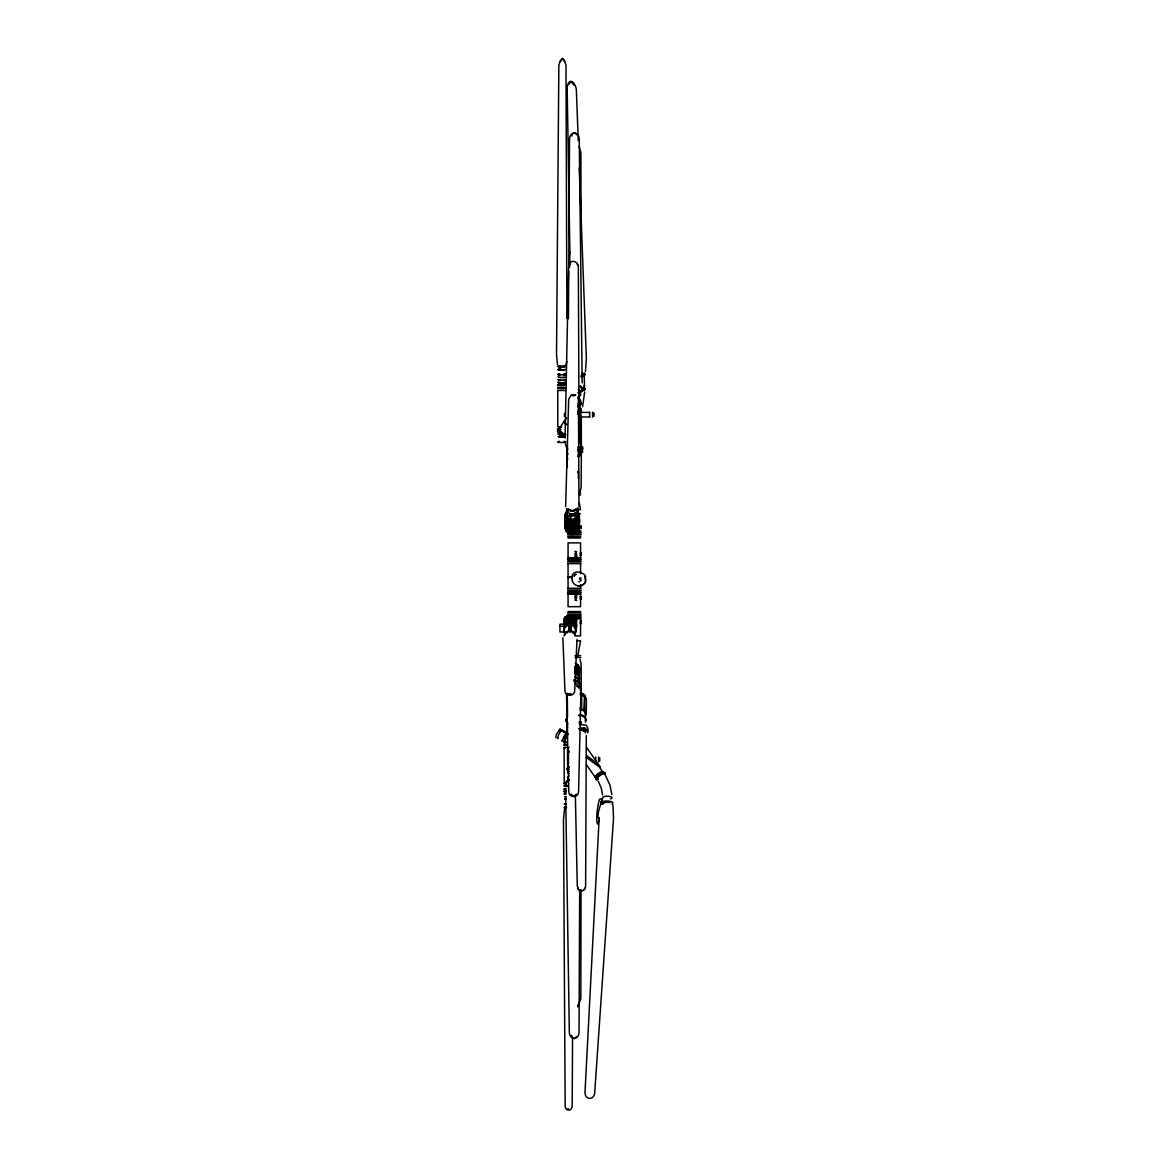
<?xml version="1.0" encoding="UTF-8"?>
<svg xmlns="http://www.w3.org/2000/svg" width="1169" height="1169" viewBox="0 0 1169 1169"><rect width="100%" height="100%" fill="white"/><g stroke="black" fill="none" stroke-linecap="round" stroke-linejoin="round"><path stroke-width="1.5" d="M564.203 783.858L564.101 747.576L565.299 747.429M585.771 580.686L584.602 574.666L579.941 571.962M570.238 631.362L570.618 626.511L570.604 631.479L569.128 631.479L569.142 626.511L569.508 631.377L570.238 630.486L569.508 631.377M578.772 448.326L578.772 447.347L582.527 447.055L577.866 447.04M581.022 889.609L580.847 998.691L577.764 1006.874M581.329 693.246L581.081 663.86L580.029 659.243M582.527 448.341L577.866 449.919M579.678 889.711L579.035 1031.233C579.386 1040.848 568.952 1040.834 569.303 1031.233L565.738 797.17M568.426 318.816L568.718 271.442M568.748 267.789L569.522 140.251C569.098 130.577 579.678 130.577 579.254 140.251L582.177 382.921M571.568 1035.398L572.547 1037.736L572.196 1104.763C572.854 1111.997 564.452 1111.982 565.153 1104.763L563.487 819.717L564.452 809.635M567.184 467.074L567.447 445.257M569.698 267.073L569.887 252.533M565.036 438.054L568.602 267.365L569.683 264.136M580.876 694.781L578.567 791.734C578.597 798.164 568.792 798.164 568.821 791.734L566.512 694.781M584.675 391.98L582.571 406.754M576.989 639.575L574.68 690.631C574.87 696.797 564.744 696.797 564.934 690.631L562.873 637.733M579.123 443.592L578.334 267.365C578.67 261.827 570.881 258.378 569.245 264.983M599.186 817.628L585.084 1090.721C583.682 1100.57 595.182 1101.096 594.802 1091.203L613.535 818.329L612.921 805.076M581.008 528.432L581.008 526.079M581.008 555.29L581.008 552.937M581.008 598.996L581.008 596.643M581.008 623.486L581.008 621.134M563.706 625.108L563.882 619.555L567.111 616.355L571.363 615.186L571.276 621.367L569.946 620.549L568.441 621.367L568.178 615.186L566.848 615.727L567.111 621.908L565.986 622.77L565.387 616.764L565.986 622.77M571.363 615.186L575.163 619.643L575.952 619.322L574.622 618.343L574.622 623.881L575.411 623.559L575.411 618.021M576.01 622.551L576.2 621.148L575.353 621.031M563.882 625.094C572.123 607.705 578.874 639.984 576.2 621.148M578.976 506.44L578.436 399.17M578.523 518.072L578.45 528.271L578.523 518.072L579.429 516.347L577.866 513.293L578.509 512.826L576.828 511.993M567.623 529.352L566.936 529.849L567.623 520.892L567.623 529.352C575.513 535.899 582.367 523.58 578.743 516.435M579.429 670.728L578.918 669.384M579.605 669.472L579.356 680.095L578.933 666.681L578.217 674.688M584.792 696.914L580.35 694.006M580.233 708.224A5.26 4.267 0 0 1 581.592 708.37L580.35 707.45M586.268 713.689L586.239 711.278L584.632 709.042L584.632 695.599L583.945 709.466L585.318 713.587L586.268 713.689L586.443 699.135L584.632 695.599M567.549 732.831L559.907 729.208L565.913 732.7M565.942 737.712L566.658 736.134M565.986 738.428L567.608 734.41L566.907 736.938M567.199 511.584L566.41 514.068L567.199 515.807L572.226 514.126A5.816 5.611 0 0 0 578.041 508.5L577.851 507.594M567.17 87.427L569.902 253.629M577.807 655.634L580.569 640.817L576.653 640.817M585.45 371.421L586.356 358.372L579.269 167.839M566.746 735.213L566.746 725.759L567.608 724.955M571.773 136.072L572.138 134.756M580.072 491.974L581.125 487.356L581.358 452.52M566.059 364.86L566.833 361.513M578.582 1003.835L577.851 1006.041M560.506 61.606L562.406 58.845L563.794 60.014M602.356 798.602L601.1 803.351A48.587 45.854 0 0 0 599.215 808.992L598.864 810.424A48.587 45.854 0 0 0 597.958 816.283L599.156 820.229L597.447 824.087L596.76 820.872A81.742 77.139 0 0 1 599.492 799.304L602.356 798.602L600.705 802.928M567.053 87.85C568.718 76.219 575.557 82.312 576.361 89.808L578.246 140.616M568.982 84.226L571.203 81.698L573.95 85.132M585.377 582.118L585.523 576.259M559.133 731.37L559.366 730.567M564.656 739.173L565.781 737.069M565.255 739.466L566.307 736.645M566.41 736.295L565.708 738.209M567.549 734.439L567.316 735.257L567.52 723.874L565.942 720.645L566.848 717.737L565.942 720.645L567.9 723.085M581.285 623.325L581.212 621.163L581.139 623.486L580.16 623.486M578.012 472.671L577.866 471.399M584.193 374.884L584.588 389.102L581.11 390.943M578.202 888.703C580.072 893.686 585.888 890.062 585.625 885.927L586.297 735.462M564.262 635.848L565.387 633.803M565.314 738.019L564.072 742.213L564.978 741.482M564.51 617.89L564.554 625.181L564.51 617.89L565.387 616.764M566.936 529.849L565.942 526.532L564.978 526.649L565.036 514.448L565.694 512.928L566.585 513.293M577.866 519.591L576.828 520.892L577.252 529.878L575.908 530.872L575.484 521.885L573.921 522.514L574.008 531.632L572.313 531.851L572.226 522.733L570.545 522.514L570.297 531.53L568.733 530.901L568.967 521.885L567.623 520.892M570.297 531.53L570.545 522.514M568.733 530.901L568.967 521.885M578.45 528.271L579.108 518.305M576.215 794.116L575.543 795.212M563.94 737.683L564.788 735.944M567.783 448.881L567.053 450.386A3.39 1.505 -68.8 0 0 567.038 453.879L567.783 454.522M584.266 889.507L585.07 887.972M569.785 263.931L570.165 263.186M566.614 512.943A5.816 5.611 0 0 0 572.985 519.971A5.816 5.611 0 0 0 577.267 511.584L578.041 509.436L577.267 508.953M576.419 1036.698L574.461 1038.554M562.713 740.401L561.792 741.131L565.928 732.744L559.469 729.982L559.907 729.208M565.591 736.967L567.696 734.044M565.431 739.495L563.473 741.935L567.608 733.533M581.11 580.379L580.35 580.964M584.632 583.404L585.523 581.636M580.16 528.432L581.431 527.248L580.16 526.079M580.16 555.29L581.431 554.106L580.16 552.937M580.16 598.996L581.431 597.812L580.16 596.643M577.267 511.876L578.041 510.166A5.816 5.611 0 0 1 572.226 515.792L577.267 511.876A5.816 5.611 0 0 1 572.226 520.278A5.816 5.611 0 0 1 567.199 511.861M565.825 736.558L566.556 735.973M564.247 421.147L559.06 429.008L557.496 429.403L559.118 429.783M564.481 421.293L566.702 417.917M570.706 628.469L568.806 628.264L570.954 627.899M569.668 628.104L570.063 627.724M568.645 630.208L571.115 630.091M570.662 628.454L569.581 628.06M565.387 622.317L565.109 623.881M573.102 615.727L572.605 621.908L573.102 615.727L574.227 616.589L573.745 622.77L574.622 623.881M574.227 616.589L573.745 622.77M558.344 738.326C555.83 740.196 560.141 730.333 561.602 730.99M566.41 736.09L564.846 739.48M566.629 736.514L567.564 737.054M577.939 665.278L577.398 675.229L577.939 665.278L576.872 664.503L576.332 674.469L576.332 666.725M577.267 511.554L569.318 516.771C566.03 516.128 569.493 519.431 570.72 519.504A5.816 5.611 0 0 0 575.133 518.919L576.346 518.028A5.816 5.611 0 0 0 577.851 512.606L577.267 510.985M559.293 366.131L557.818 366.394L559.293 366.671M558.154 379.764L559.118 380.276M559.118 385.419L557.496 385.039L558.154 384.601M563.911 388.503L557.642 388.137L558.154 387.392M565.533 379.91L564.437 380.276M566.044 379.91L562.742 380.407M557.745 390.008L557.788 426.349M565.533 382.804L562.742 383.315M566.044 382.263L563.648 382.716M566.044 382.804L559.644 383.33M565.401 385.185L561.778 385.273M566.044 384.733L564.437 385.419M566.044 385.039L563.648 385.507M558.154 431.2L557.496 431.639L559.644 432.165M583.302 584.515L584.602 583.229M578.129 454.77L578.129 456.728L578.523 455.925A5.494 3.2 0 0 0 580.54 453.777L582.571 451.95L582.045 448.94L582.571 451.95M555.801 737.844L556.4 734.278L559.469 729.982M572.766 133.734L574.929 132.959L576.624 134.756M562.304 58.465L560.17 60.92L558.855 65.332L556.517 354.718L557.496 364.86M575.908 522.411L577.252 521.418M575.338 795.431L573.088 795.987L571.173 794.116M564.598 742.49L566.322 742.593M564.101 788.929L564.963 788.68M564.963 799.523L564.598 799.275M564.715 807.969L566.351 808.144M579.634 579.254L580.803 579.254M581.709 585.435L583.594 584.442M581.139 528.432L581.212 526.108M581.139 555.29L581.212 552.966M581.139 598.996L581.139 596.643M572.255 395.648L574.87 395.648M566.424 633.013L567.71 632.473M566.848 621.265L568.178 620.724M575.791 624.933L575.411 623.559M571.115 693.787L568.499 693.787M579.444 667.85L577.398 665.935M578.217 676.237L578.933 666.681M578.728 677.421L578.933 675.974L575.25 673.388M563.999 366.949L565.723 366.394L564.116 366.365M558.738 369.375L559.293 369.974M558.256 376.71L559.118 377.382M558.081 379.604L563.911 380.422M558.081 381.956L559.907 382.716M558.081 382.511L559.118 383.184M558.081 384.44L558.534 385.302M558.081 387.217L559.118 387.903M565.898 387.684L563.648 387.976M565.898 388.137L562.742 388.488M558.534 428.585L558.154 429.534M558.534 431.069L557.496 431.332L559.118 432.019M558.081 433.816L560.799 434.634M558.081 434.269L562.888 435.16M558.081 436.446L559.118 437.118M577.866 450.518L582.527 449.232M577.866 450.81L582.527 449.539L582.527 447.055M582.308 585.187C578.158 587.423 572.576 584.544 572.05 579.853M578.1 585.917L580.876 585.567M564.963 742.403L564.101 742.666M564.963 742.71L564.101 742.973M564.963 744.624L563.955 744.785L566.322 745.062M564.963 745.179L563.955 745.34L564.963 745.501M564.101 783.668L565.255 783.508M564.963 785.758L563.955 785.919L564.963 786.532M564.963 788.987L564.101 789.236M564.963 790.902L563.955 791.062L565.548 791.281M564.963 791.442L563.955 791.603L565.548 791.837M564.963 793.78L563.955 793.941L564.963 794.102M564.963 796.659L565.343 797.068M565.168 807.209L565.723 807.574M565.168 807.808L564.276 807.969L565.723 808.174M565.416 807.604L566.439 807.633L565.416 807.721M563.955 366.233L565.197 365.502M559.293 369.272L557.701 369.623L560.024 370.047M558.256 374.168L559.746 373.963M559.118 374.08L557.715 374.46L558.534 374.723M565.299 374.738L558.899 374.854M564.437 377.382L565.299 377.295M565.475 390.461L558.081 390.461M559.118 428.482L557.496 428.848L559.907 429.315M558.081 431.025L559.118 430.952M559.118 431.259L558.534 431.595M565.475 437.045L562.742 437.264M581.198 388.254L584.252 387.217L584.208 385.229M569.347 629.58L570.969 629.185M575.703 622.069L576.551 622.741L575.703 623.428M575.689 624.056L576.565 624.743L575.689 625.444M564.978 526.649L564.744 516.566L565.942 514.813L565.036 514.448M566.936 521.389L564.744 516.566M572.313 523.391L574.008 523.171M578.743 524.896L579.429 516.347M564.218 732.203L566.994 732.013M564.525 742.388L566.059 742.257M565.197 786.123L567.213 786.065M565.548 790.829L564.963 791.223M565.548 793.722L564.598 794.029M564.7 796.644L565.548 796.6M564.7 799.187L565.548 799.128M565.723 803.936L564.159 804.155L565.168 804.301M565.723 807.151L564.276 807.37L565.168 807.516M564.788 807.794L566.439 807.706M564.569 366.175L562.684 366.262M563.531 366.818L564.247 366.671M564.569 366.788L560.755 366.92M558.899 369.214L560.872 369.156M563.531 370.047L565.299 369.346M564.656 370.032L561.778 370.12M563.648 374.913L565.84 374.46L565.022 374.197M564.656 377.412L559.746 377.499M564.802 382.687L558.753 382.687M564.802 385.171L562.742 385.551M558.753 428.979L559.644 428.877M558.753 430.908L559.644 430.806M558.753 431.215L559.644 431.113M559.469 441.312C551.578 442.876 571.977 442.876 564.086 441.312M579.897 721.843L581.446 722.763L579.342 723.085M569.332 629.112L570.808 629.112M565.548 742.344L566.322 742.286M565.548 744.565L566.322 744.507M565.197 747.415L567.126 747.327M565.197 783.508L566.117 783.449M566.322 785.641L564.598 786.006M566.322 788.564L564.466 788.841L566.322 788.87M565.197 790.799L566.322 790.785M566.059 791.281L564.963 791.764M565.197 793.678L566.322 793.663M565.343 796.571L566.322 796.542M565.343 799.114L566.322 799.07M566.439 803.892L564.685 803.98L565.328 804.404M565.416 807.121L566.439 807.107M563.75 366.277L560.755 366.321M559.746 369.126L560.725 369.068M562.83 377.558L563.809 377.499M563.911 385.565L559.644 385.565M562.742 388.035L563.911 388.05M563.911 437.264L559.644 437.264M567.213 744.478L564.963 744.945M566.059 745.018L567.213 745.018M566.059 785.597L567.213 785.612M566.059 786.065L567.082 786.021M562.83 370.178L560.725 370.178M561.778 382.862L562.888 382.847M562.888 385.317L560.667 385.317M562.888 388.108L559.644 388.05M562.888 434.693L559.644 434.634M580.657 412.394L589.673 412.394M580.657 416.968L589.673 416.968M579.386 492.997L580.715 492.997M579.386 494.852L580.715 494.852M576.653 509.669L580.54 509.669L579.342 503.079M578.085 513.849L580.54 513.849M576.653 530.814L580.964 530.814M576.653 532.202L580.964 532.202M567.666 532.801L570.428 532.801M575.06 532.801L580.964 532.801M567.666 534.248L580.964 534.248M567.666 535.007L580.964 535.007M567.666 536.746L580.964 536.746M568.061 538.003L580.54 538.003M567.666 557.671L580.964 557.671M567.666 559.06L580.964 559.06M567.666 559.659L580.964 559.659M567.666 561.105L580.964 561.105M567.666 561.865L580.964 561.865M567.666 563.604L580.964 563.604M567.666 577.077L571.831 577.077M567.666 577.471L571.831 577.471M567.666 588.314L580.964 588.314M567.666 590.053L580.964 590.053M567.666 590.827L580.964 590.827M567.666 592.259L580.964 592.259M567.666 592.858L580.964 592.858M567.666 594.247L580.964 594.247M568.061 611.562L580.54 611.562M567.666 612.804L580.964 612.804M567.666 614.543L580.964 614.543M567.666 615.318L580.964 615.318M573.365 616.75L580.964 616.75M573.365 617.349L580.964 617.349M573.365 618.737L580.964 618.737M580.16 621.134L581.139 621.134M575.06 621.718L576.653 621.718L576.653 618.737M559.951 626.306L565.138 626.306L565.138 624.188L559.951 624.188L559.951 631.976L565.138 631.976M575.06 635.921L580.54 635.921L580.569 618.737M575.075 655.634L580.715 655.634M575.922 656.613L577.559 656.613M575.075 657.489L580.715 657.489M579.517 724.59L586.37 725.189L587.963 728.682L587.963 732.744L586.37 729.237L578.976 728.652M578.772 447.932L582.527 447.946M577.866 448.238L582.527 448.238M561.778 366.876L558.358 366.671M561.778 385.58L558.753 385.463M561.778 388.05L558.753 387.947M561.778 388.517L559.644 388.503M558.753 426.919L561.778 427.094M561.778 437.279L558.753 437.177M559.805 366.277L560.872 366.262M559.746 370.12L560.872 370.105M560.799 377.514L558.256 377.295M559.644 380.422L560.667 380.48M560.799 385.244L558.753 385.171M559.717 427.006L560.711 427.065M560.799 429.359L558.753 429.286M559.644 435.102L560.667 435.16M565.197 791.866L566.322 791.881M566.746 725.759L567.564 727.615M558.987 366.175L560.024 366.218M559.293 366.861L560.024 366.818M563.809 373.963L564.656 374.051M559.907 374.913L558.256 374.738M558.753 383.242L559.907 383.271M559.907 385.2L558.534 384.996M559.644 429.929L558.081 429.71M558.753 431.756L559.644 431.858M565.299 747.926L564.101 747.765M579.546 678.751L578.772 675.945M564.437 374.08L565.299 374.168M558.081 426.802L558.855 426.904M558.081 431.639L559.118 431.712M580.467 722.062L580.861 722.939L579.459 722.822M575.747 394.859L571.378 394.859L568.689 399.17L565.635 506.44M568.733 522.455L570.297 523.084M572.036 632.517L573.307 633.101M567.929 1108.607L568.689 1109.074M576.872 673.797L577.939 674.571M573.102 621.28L574.227 622.142M586.224 757.322L599.288 766.922L602.459 771.482A4.997 1.388 -34.8 0 0 596.57 775.032L595.869 775.807A4.997 1.388 -34.8 0 0 597.111 777.327M586.546 755.51L596.701 763.211L600.355 767.434M573.394 1038.393L572.547 1037.736M562.552 58.465L564.671 60.92L565.986 65.332L566.907 318.319M583.959 388.21L584.588 389.102M566.965 511.16L567.623 511.993M575.908 530.872L575.484 521.885M575.09 635.001L574.344 633.949A5.655 5.553 0 0 0 573.687 626.452A5.655 5.553 0 0 0 566.044 626.438A5.655 5.553 0 0 0 565.372 633.919M586.59 747.415L600.267 767.054M586.414 764.658L595.284 777.414M605.104 774.667L609.999 785.159L611.825 794.584M598.323 781.36L601.29 788.198L602.59 795.081M575.396 796.659L577.267 885.927L578.29 888.878M577.691 264.983L576.755 263.186M577.822 887.972L578.611 889.507M579.093 146.432L580.891 152.54L581.008 230.717M568.178 615.186L568.441 621.367M566.848 615.727L567.111 621.908M566.57 447.537L565.299 443.592M564.13 60.744L564.335 61.606M580.511 527.833L580.409 526.664M580.511 554.691L580.409 553.521M580.511 598.396L580.409 597.227M580.511 622.887L580.409 621.718M579.196 523.186L579.429 524.808M574.008 531.632L573.921 522.514M572.313 531.851L572.226 522.733M565.708 524.896L565.942 526.532M580.511 452.944L580.54 453.777A5.494 3.2 0 0 1 578.523 456.699M567.243 693.246L567.549 716.875M581.285 408.887L581.3 412.525M581.3 416.164L581.358 447.069M599.712 757.717L599.712 761.151M598.586 757.03L598.586 761.852M595.708 757.03L595.708 761.852M593.735 412.949L593.735 416.412M593.589 412.949L593.589 416.412M592.595 412.248L592.595 417.114M589.673 412.248L589.673 417.114M581.724 694.152L581.592 708.37M580.686 423.193L580.686 447.157M580.54 453.777L580.54 449.086A5.494 3.2 0 0 1 578.523 451.219M580.569 557.671L580.569 542.884L568.061 542.884L568.061 557.671M580.569 563.604L580.569 573.716M580.569 584.705L580.569 588.314M580.569 594.247L580.569 606.667L568.061 606.667L568.061 594.247M580.335 690.864L580.335 686.086A6.532 6.152 0 0 0 573.804 679.934M579.897 451.979L579.897 453.981M579.532 451.716L579.532 454.244M578.436 451.512L578.436 454.449M578.392 471.516L578.392 478.442M578.509 512.826L578.509 516.201M578.041 510.356L578.041 513.688A5.816 5.611 0 0 1 576.346 517.662L576.346 514.331M576.653 557.671L576.653 554.691L575.06 554.691L575.06 557.671M576.653 594.247L576.653 597.227L575.06 597.227L575.06 594.247M575.952 619.322L576.01 628.089M575.177 667.031L575.075 673.972L575.075 666.228M570.618 625.62L570.618 626.905L570.253 625.62M570.604 631.479L569.128 630.69L569.128 631.479M569.946 614.996L569.858 621.192M569.508 625.605L569.508 626.905L569.142 625.605M568.061 563.604L568.061 577.077M568.061 577.471L568.061 588.314M566.936 724.912L567.009 736.265M565.942 518.072L565.913 528.549M564.437 413.3L564.437 416.529M563.882 619.555L563.94 625.459M565.431 434.576A4.618 1.476 33.4 0 1 560.316 431.273A4.618 1.476 33.4 0 1 560.55 429.125M583.974 388.269A4.603 1.71 -1.6 0 1 581.183 390.841M581.943 373.437A2.47 0.921 -1.6 0 1 581.694 373.656M581.709 373.466A2.47 0.921 -1.6 0 1 581.709 374.387M566.541 424.537A4.954 1.578 33.4 0 1 565.533 421.059M566.424 424.566A5.231 1.666 33.4 0 1 565.358 420.898M565.708 434.926A5.231 1.666 33.4 0 1 559.907 431.171A5.231 1.666 33.4 0 1 560.17 428.76M584.281 388.137A5.1 1.9 -1.6 0 1 579.956 391.118M584.032 374.445A4.603 1.71 -1.6 0 1 584.032 375.337M583.579 375.76A4.603 1.71 -1.6 0 1 581.899 376.418M584.222 373.89A5.348 1.987 -1.6 0 1 580.978 376.886M584.193 372.867A5.348 1.987 -1.6 0 1 580.949 375.863M565.124 436.446A4.618 1.476 33.4 0 1 559.542 433.334A4.618 1.476 33.4 0 1 559.425 430.835M583.039 373.612A3.507 1.301 -1.9 0 1 581.534 375.147M567.783 459.139A5.655 4.559 0 0 1 567.783 453.587M567.17 467.468A5.144 4.165 0 0 1 567.52 466.416M598.353 779.46A5.29 1.461 -34.8 0 1 596.848 778.116A5.29 1.461 -34.8 0 1 602.473 773.82A5.29 1.461 -34.8 0 1 604.957 774.433M597.052 779.124A5.29 1.461 -34.8 0 1 598.849 775.179A5.29 1.461 -34.8 0 1 604.753 773.25M598.133 779.153A5.29 1.461 -34.8 0 1 598.528 775.895A5.29 1.461 -34.8 0 1 604.957 773.542M596.628 777.487A4.632 1.286 -34.3 0 1 595.62 776.99M595.81 776.479A4.632 1.286 -34.3 0 1 599.726 773.045A4.632 1.286 -34.3 0 1 603.336 772.066M597.87 779.314A4.632 1.286 -34.8 0 1 599.449 775.865A4.632 1.286 -34.8 0 1 604.621 774.185M603.628 803.585A3.609 1.198 0.2 0 1 605.191 801.978A3.609 1.198 0.2 0 1 610.043 802.519M603.306 803.688A3.609 1.198 0.2 0 1 603.803 802.796M604.417 802.562A3.609 1.198 0.2 0 1 608.786 802.46M610.423 798.865A4.632 1.534 0.2 0 0 611.679 797.214A4.632 1.534 0.2 0 0 607.544 796.191L606.346 796.221A4.632 1.534 0.2 0 0 602.78 798.018M597.052 778.686A4.997 1.388 -34.8 0 1 598.762 774.974A5.29 1.461 -34.8 0 1 604.578 773.001M604.329 773.147A4.997 1.388 -34.8 0 0 598.762 774.974A5.29 1.461 -34.8 0 0 596.877 778.861M596.906 779.27A5.538 1.534 -34.8 0 1 598.791 775.149A5.538 1.534 -34.8 0 1 604.957 773.133M598.017 779.299A5.538 1.534 -34.8 0 1 596.453 777.882A5.538 1.534 -34.8 0 1 602.342 773.396A5.538 1.534 -34.8 0 1 604.943 774.039M602.283 804.389A6.123 2.031 0.2 0 1 602.342 801.656A6.123 2.031 0.2 0 1 610.598 801.466A6.123 2.031 0.2 0 1 611.971 804.17M577.851 517.429A5.816 5.611 0 0 1 577.267 518.788M576.346 519.957A5.816 5.611 0 0 1 569.318 520.848M567.199 518.788A5.816 5.611 0 0 1 566.614 517.429M577.851 516.8A5.816 5.611 0 0 1 566.614 516.8M576.346 518.89A5.816 5.611 0 0 1 573.731 520.337M570.72 520.337A5.816 5.611 0 0 1 569.318 519.781M576.828 510.458A6.517 6.298 0 0 1 576.828 519.357A6.517 6.298 0 0 1 567.623 519.357A6.517 6.298 0 0 1 567.623 510.458M576.828 510.21A6.517 6.298 0 0 1 576.828 519.109A6.517 6.298 0 0 1 567.623 519.109A6.517 6.298 0 0 1 567.623 510.21M576.828 511.525A6.517 6.298 0 0 1 576.828 520.424A6.517 6.298 0 0 1 567.623 520.424A6.517 6.298 0 0 1 567.623 511.525M578.071 524.735A6.751 6.517 0 0 1 572.226 534.511A6.751 6.517 0 0 1 566.38 524.735M578.071 524.53A6.751 6.517 0 0 1 573.117 534.248A6.751 6.517 0 0 1 565.708 526.094M578.29 524.107A6.985 6.751 0 0 1 573.146 534.189A6.985 6.751 0 0 1 565.475 525.743M578.523 523.522A6.517 6.298 0 0 1 567.623 529.601M566.585 528.3A6.517 6.298 0 0 1 565.708 525.144M576.229 508.983A4.618 4.457 0 0 1 575.499 509.903M574.534 510.605A4.618 4.457 0 0 1 569.917 510.605M568.967 509.903A4.618 4.457 0 0 1 568.236 508.983M572.226 514.126A5.816 5.611 0 0 1 566.41 508.5M576.828 510.678A6.517 6.298 0 0 1 576.828 519.577A6.517 6.298 0 0 1 567.623 519.577A6.517 6.298 0 0 1 567.623 510.678M577.881 523.96A6.517 6.298 0 0 1 573.073 533.342A6.517 6.298 0 0 1 565.928 525.48M574.534 510.166A4.618 4.457 0 0 1 569.917 510.166M578.29 523.727A6.985 6.751 0 0 1 573.146 533.795A6.985 6.751 0 0 1 565.475 525.349M577.851 517.209A5.816 5.611 0 0 1 577.267 518.568M576.346 519.737A5.816 5.611 0 0 1 569.318 520.629M567.199 518.568A5.816 5.611 0 0 1 566.614 517.209M577.851 517.005A5.816 5.611 0 0 1 577.267 518.364M576.346 519.518A5.816 5.611 0 0 1 575.133 520.41M573.731 520.979A5.816 5.611 0 0 1 570.72 520.979M569.318 520.41A5.816 5.611 0 0 1 568.119 519.518M567.199 518.364A5.816 5.611 0 0 1 566.614 517.005M577.851 517.896A5.816 5.611 0 0 1 575.133 521.301M573.731 521.871A5.816 5.611 0 0 1 570.72 521.871M569.318 521.301A5.816 5.611 0 0 1 566.614 517.896M576.229 508.72A4.618 4.457 0 0 1 575.499 509.64M574.534 510.342A4.618 4.457 0 0 1 569.917 510.342A4.72 4.559 0 0 0 574.666 510.268M568.967 509.64A4.618 4.457 0 0 1 568.236 508.72M576.828 511.306A6.517 6.298 0 0 1 576.828 520.205A6.517 6.298 0 0 1 567.623 520.205A6.517 6.298 0 0 1 567.623 511.306M576.828 511.101A6.517 6.298 0 0 1 576.828 520A6.517 6.298 0 0 1 567.623 520A6.517 6.298 0 0 1 567.623 511.101M578.304 524.662A6.298 6.079 0 0 1 566.775 529.265M566.147 527.803A6.298 6.079 0 0 1 565.942 526.225M574.359 510.312A4.252 4.106 0 0 1 570.107 510.312M573.336 510.444A4.252 4.106 0 0 1 571.13 510.444M578.699 410.64A3.741 2.177 0 0 1 578.319 411.167M578.348 396.715A3.565 2.075 0 0 1 578.348 398.79M580.482 393.573A5.407 3.142 0 0 1 577.968 397.109M578.319 407.499A3.741 2.177 0 0 1 578.319 409.676M578.772 388.824A3.507 2.031 0 0 1 578.304 389.832M580.306 385.887A7.131 4.15 0 0 1 578.83 392.419M580.306 386.486A7.131 4.15 0 0 1 578.83 393.018M581.446 391.001A6.4 3.726 0 0 1 578.465 393.266M579.093 392.273A5.407 3.142 0 0 1 577.968 392.769M580.321 409.267A5.421 3.156 0 0 1 577.793 412.818M578.918 407.849A5.421 3.156 0 0 1 579.78 408.507M580.321 410.202A5.421 3.156 0 0 1 577.793 413.768M579.576 421.6A4.647 2.703 0 0 1 579.108 423.66M579.722 421.512A4.647 2.703 0 0 1 579.108 422.857M580.321 421.483A5.421 3.156 0 0 1 578.918 424.537M580.496 422.345A5.611 3.259 0 0 1 579.05 425.501M579.722 414.045A4.647 2.703 0 0 1 579.108 415.404M579.722 415.346A4.647 2.703 0 0 1 579.108 416.69M579.05 449.466A5.611 3.259 0 0 1 577.895 449.992M580.496 446.324A5.611 3.259 0 0 1 580.657 447.522M580.248 402.268A5.743 3.346 0 0 1 578.144 406.841M579.795 392.053A6.4 3.726 0 0 1 578.465 392.638M579.722 411.02A4.647 2.703 0 0 1 578.363 412.935M579.576 411.853A4.647 2.703 0 0 1 579.108 413.899M580.321 415.083A5.421 3.156 0 0 1 578.918 418.122M580.321 416.018A5.421 3.156 0 0 1 578.918 419.072M578.918 406.344A5.421 3.156 0 0 1 577.793 411.313M578.918 407.294A5.421 3.156 0 0 1 577.793 412.262M580.233 401.435A5.728 3.332 0 0 1 578.129 405.994M580.292 402.94A5.012 2.922 0 0 1 577.778 405.468M580.482 402.136A5.407 3.142 0 0 1 577.968 405.672M580.321 418.093A5.421 3.156 0 0 1 578.918 421.147M580.321 419.043A5.421 3.156 0 0 1 578.918 422.097M579.722 419.861A4.647 2.703 0 0 1 579.108 421.205M577.968 398.264A5.407 3.142 0 0 1 577.968 403.714M579.722 420.562A4.647 2.703 0 0 1 579.108 421.907M579.722 409.53A4.647 2.703 0 0 1 578.363 411.444M579.108 408.171A4.647 2.703 0 0 1 579.576 408.829M579.576 417.669A4.647 2.703 0 0 1 579.108 419.715M580.321 416.602A5.421 3.156 0 0 1 578.918 419.656M580.321 417.538A5.421 3.156 0 0 1 578.918 420.592M579.722 416.836A4.647 2.703 0 0 1 579.108 418.195M580.321 413.578A5.421 3.156 0 0 1 578.918 416.632M580.321 414.527A5.421 3.156 0 0 1 578.918 417.567M580.321 419.744A5.421 3.156 0 0 1 578.918 422.798M580.321 420.694A5.421 3.156 0 0 1 578.918 423.733M580.321 412.292A5.421 3.156 0 0 1 578.918 415.331M580.321 413.227A5.421 3.156 0 0 1 578.918 416.281M578.699 412.175A3.741 2.177 0 0 1 578.319 412.701M580.321 410.787A5.421 3.156 0 0 1 577.793 414.337M580.321 411.736A5.421 3.156 0 0 1 578.918 414.776M573.804 681.206A6.532 6.152 0 0 1 580.335 687.357M575.25 676.705A5.816 5.465 0 0 1 579.356 683.412M575.06 683.441A5.085 4.778 0 0 1 578.816 688.059M576.449 686.042A5.334 5.334 0 0 1 577.544 686.875M575.06 677.377A5.085 4.778 0 0 1 578.64 683.237M575.265 663.393A5.903 5.567 0 0 1 579.444 670.202M564.13 625.663A6.21 6.108 0 0 1 572.255 622.376A6.21 6.108 0 0 1 575.601 630.369M563.706 630.076A6.21 6.108 0 0 1 571.48 623.398A6.21 6.108 0 0 1 574.783 633.028M564.919 632.999A6.21 6.108 0 0 1 564.116 631.625M564.919 634.256A6.21 6.108 0 0 1 565.664 626.029A6.21 6.108 0 0 1 574.067 626.043A6.21 6.108 0 0 1 574.783 634.27M564.262 635.41A5.655 5.553 0 0 1 575.469 635.425M565.109 624.421A5.991 5.889 0 0 1 575.806 628.79M565.694 623.428A5.26 5.173 0 0 1 567.856 621.806M571.875 621.82A5.26 5.173 0 0 1 574.037 623.442M569.274 631.742A4.515 4.442 0 0 1 570.457 631.742M564.379 620.681A5.494 5.392 0 0 1 575.163 619.278M567.886 786.693A7.131 4.194 0 0 1 569.361 780.088M567.886 786.094A7.131 4.194 0 0 1 566.746 785.232M566.03 784.209A7.131 4.194 0 0 1 569.361 779.489M567.71 781.681A5.407 3.186 0 0 1 569.098 780.249M567.71 779.022A5.407 3.186 0 0 1 569.098 775.953M566.527 782.499A6.4 3.77 0 0 1 568.397 779.84M568.324 762.743A5.421 3.2 0 0 1 568.324 759.543M568.324 761.808A5.421 3.2 0 0 1 568.324 758.608A5.421 3.2 0 0 1 568.324 755.291M568.529 758.009A4.647 2.733 0 0 0 568.529 759.426A4.647 2.733 0 0 0 568.529 760.917A4.647 2.733 0 0 0 568.529 762.436M568.529 758.14A4.647 2.733 0 0 1 568.529 756.723A4.647 2.733 0 0 1 568.529 755.247M569.098 773.878A5.407 3.186 0 0 1 569.098 769.377M569.098 771.935A5.407 3.186 0 0 1 568.236 771.277M567.71 770.503A5.407 3.186 0 0 1 569.098 767.434M567.9 769.684A5.012 2.952 0 0 1 568.572 768.208M567.9 769.523A5.012 2.952 0 0 1 568.572 768.048M568.85 771.511A5.743 3.39 0 0 1 567.944 770.809M567.374 769.991A5.743 3.39 0 0 1 568.85 766.718M568.324 759.967A5.421 3.2 0 0 1 568.324 756.781M568.324 759.032A5.421 3.2 0 0 1 568.324 755.846M568.324 761.253A5.421 3.2 0 0 1 568.324 758.053M568.324 757.541A5.421 3.2 0 0 1 568.324 754.356M566.527 783.128A6.4 3.77 0 0 1 568.397 780.468M567.374 769.582A5.743 3.39 0 0 1 568.85 766.309M568.324 760.318A5.421 3.2 0 0 1 568.324 757.117M568.324 765.753A5.421 3.2 0 0 1 568.324 762.553M568.324 764.804A5.421 3.2 0 0 1 568.324 761.618M568.529 752.953A4.647 2.733 0 0 1 568.529 751.535M568.529 763.927A4.647 2.733 0 0 1 568.529 762.509M568.529 752.237A4.647 2.733 0 0 0 568.529 753.654A4.647 2.733 0 0 0 568.529 755.145M568.324 764.263A5.421 3.2 0 0 1 568.324 761.063M568.324 763.328A5.421 3.2 0 0 1 568.324 760.128M568.324 755.481A5.421 3.2 0 0 1 568.324 752.281M568.324 754.546A5.421 3.2 0 0 1 568.324 751.346M568.324 756.971A5.421 3.2 0 0 1 568.324 753.771A5.421 3.2 0 0 1 568.324 750.644M568.324 756.036A5.421 3.2 0 0 1 568.324 752.836A5.421 3.2 0 0 1 568.324 749.709M568.529 752.018A4.647 2.733 0 0 1 568.529 750.6M568.529 751.229A4.647 2.733 0 0 1 568.529 749.811M568.324 752.12A5.421 3.2 0 0 1 568.324 748.92M569.055 751.974A5.611 3.302 0 0 1 569.055 747.298M585.318 712.856A5.26 4.267 0 0 1 585.318 715.063M580.233 709.7A5.26 4.267 0 0 1 583.945 710.942M578.874 715.662A5.26 4.267 0 0 1 585.318 720.878M585.318 698.58A5.26 4.267 0 0 0 580.233 693.217A4.559 3.697 0 0 1 584.646 695.847M580.233 709.159A5.918 4.793 0 0 1 585.362 716.349M583.945 727.702A5.26 4.267 0 0 1 585.318 731.823M584.792 727.834A5.26 4.267 0 0 1 585.318 731.063M579.546 729.807A2.63 2.133 0 0 1 581.548 730.026M580.233 694.781A5.26 4.267 0 0 1 581.592 694.927M578.699 715.15A5.918 4.793 0 0 1 584.938 716.86A5.918 4.793 0 0 1 585.362 722.179M581.592 727.746A5.26 4.267 0 0 1 585.318 732.978M582.513 694.269A4.559 3.697 0 0 1 583.463 694.854M584.179 695.628A4.559 3.697 0 0 1 584.646 696.519M579.59 729.456A3.01 2.44 0 0 1 582.498 730.084M582.966 730.596A3.01 2.44 0 0 1 583.273 731.18M579.269 728.974A3.697 2.996 0 0 1 583.813 731.093M572.226 579.283A5.334 5.334 0 0 1 579.196 572.328M579.415 581.884A2.046 2.046 0 0 1 578.962 581.607M579.415 578.114A2.046 2.046 0 0 1 580.978 578.114M574.198 576.098A3.346 3.346 0 0 1 574.637 575.338M576.01 574.286A3.346 3.346 0 0 0 575.25 574.724A3.346 3.346 0 0 1 575.893 574.184M574.081 575.996A3.346 3.346 0 0 1 574.52 575.236M575.206 551.476L576.536 551.856L575.206 551.476M575.221 553.492L576.522 553.843L575.221 553.492M575.221 598.075L576.522 598.44L575.221 598.075M575.206 600.077L576.536 600.442L575.206 600.077M579.371 721.901L581.125 722.033L579.459 721.77M575.133 515.222L570.72 515.836L570.72 519.124A5.816 5.611 0 0 0 575.133 518.554L575.133 515.222"/></g></svg>
